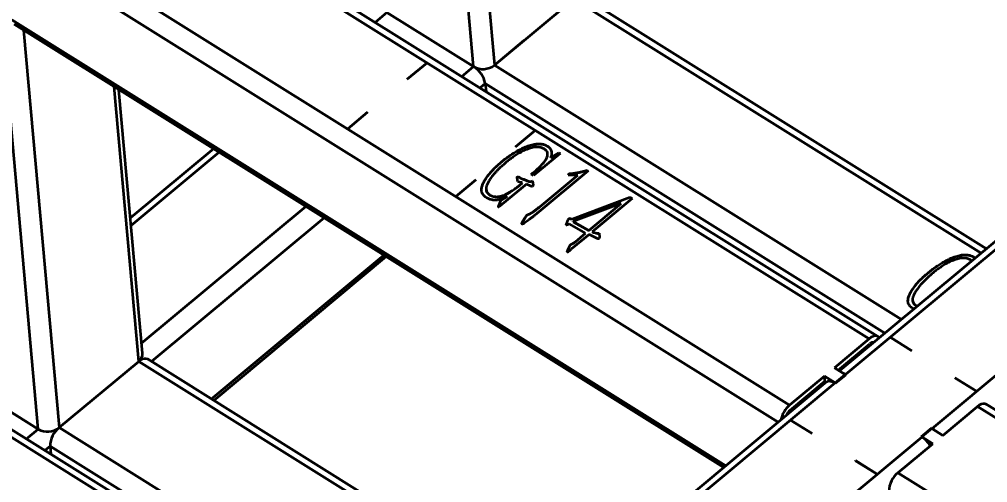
# Model space of a CAD drawing. Header units: millimetres. Extents: x 0 to 14850, y 0 to 10716.
# Drawn here: x 7693 to 9884, y 6711 to 7758 of the extents above; entities that cross this region are included whole.
import ezdxf

# ---------------------------------------------------------------- set-up
doc = ezdxf.new("R2010")
doc.units = ezdxf.units.MM
doc.header["$LTSCALE"] = 50
doc.layers.add('迈迪拼图', color=7, linetype='Continuous', lineweight=0)
doc.styles.add('SLDTEXTSTYLE4', font='SIMSUN.TTC')
doc.dimstyles.new('SLDDIMSTYLE0', dxfattribs={"dimtxt": 175, "dimasz": 175, "dimexe": 0, "dimexo": 0.0625, "dimgap": 43.75, "dimtad": 2, "dimlfac": 0.3, "dimrnd": 1e-09, "dimzin": 12, "dimdsep": 46, "dimtxsty": 'SLDTEXTSTYLE4', "dimsah": 1, "dimcen": 0.09, "dimadec": 0, "dimazin": 3, "dimtfac": 1, "dimtdec": 3, "dimtofl": 0, "dimtmove": 0, "dimatfit": 3, "dimfxl": 0, "dimfrac": 2, "dimtolj": 1, "dimtzin": 12, "dimarcsym": 0})

# ---------------------------------------------------------------- blocks, each defined once
blk = doc.blocks.new('_D')
at = {"layer": '迈迪拼图'}
for p, q in [((2446.4, 6897.1), (1201.3, 5860.7)), ((1235, 5888.8), (7482.3, 1989.1)), ((8693.7, 2997.4), (7448.5, 1961))]:
    blk.add_line(p, q, dxfattribs=at)
for points in [[(1235, 5888.8), (1349.4, 5785.7), (1377.9, 5831.4)], [(7482.3, 1989.1), (7367.9, 2092.3), (7339.4, 2046.6)]]:
    blk.add_solid(points, dxfattribs=at)
at = {"layer": '迈迪拼图', "insert": (4293.7, 4219.6), "char_height": 175, "attachment_point": 1, "rotation": 328.0268, "style": 'SLDTEXTSTYLE4'}
blk.add_mtext('2550', dxfattribs=at)

msp = doc.modelspace()

# ---------------------------------------------------------------- linework, layer by layer
at = {"color": 8, "linetype": 'Continuous', "lineweight": 35}
for p, q in [((8720.837, 7651.504), (8640.329, 8551.673)), ((8687.45, 8553.861), (8767.846, 7654.946)), ((9410.327, 6848.009), (7659.997, 7940.601)), ((9869.074, 7229.827), (8947.925, 7804.827)), ((7676.41, 7757.082), (9291.364, 6748.995)), ((8524.844, 7773.847), (8498.253, 7751.715)), ((7702.642, 7734.2), (7783.038, 6835.285)), ((7736.029, 6831.843), (7655.521, 7732.012)), ((8694.246, 7629.372), (8720.837, 7651.504)), ((8767.846, 7654.946), (9688.995, 7079.946)), ((7963.117, 6985.166), (7907.567, 7606.282)), ((8747.388, 7613.271), (8735.667, 7603.517)), ((9651.615, 7048.834), (8747.388, 7613.271)), ((8145.254, 7457.912), (7946.003, 7292.074)), ((7969.766, 7026.383), (8341.247, 7335.569)), ((8382.669, 7309.714), (7992.147, 6984.68)), ((8127.524, 6900.175), (8518.045, 7225.209)), ((9624.171, 7025.993), (9621.665, 7027.557)), ((8884.267, 6410.166), (7963.117, 6985.166)), ((9502.023, 6928.967), (9505.208, 6926.979)), ((9486.518, 6911.423), (9483.333, 6913.411)), ((7709.438, 6809.711), (7736.029, 6831.843)), ((7783.038, 6835.285), (8704.187, 6260.285)), ((7762.58, 6793.61), (7750.859, 6783.855)), ((8666.807, 6229.173), (7762.58, 6793.61))]:
    msp.add_line(p, q, dxfattribs=at)
at = {"color": 7, "linetype": 'Continuous', "lineweight": 35}
for p, q in [((9616.141, 7036.272), (7860.535, 8132.157)), ((9635.843, 7041.608), (7880.237, 8137.494)), ((7680.455, 7982.276), (9436.062, 6886.391)), ((8767.846, 7654.946), (8947.925, 7804.827)), ((8880.396, 7748.605), (8947.712, 7804.632)), ((9881.182, 7239.905), (8956.187, 7817.305)), ((8720.837, 7651.504), (8524.844, 7773.847)), ((7681.27, 7747.541), (9286.896, 6745.276)), ((8880.384, 7748.613), (8880.396, 7748.605)), ((8768.083, 7655.126), (8835.399, 7711.153)), ((8835.378, 7711.136), (8835.376, 7711.152)), ((8835.399, 7711.153), (8835.387, 7711.161)), ((10403.587, 7674.705), (9549.002, 6963.429)), ((10422.859, 7672.024), (9562.306, 6955.781)), ((8615.605, 7660.499), (8570.799, 7623.207)), ((8570.823, 7623.191), (8615.629, 7660.484)), ((8615.629, 7660.484), (8615.605, 7660.499)), ((8615.608, 7660.466), (8615.605, 7660.499)), ((8768.071, 7655.134), (8768.083, 7655.126)), ((8570.799, 7623.207), (8570.823, 7623.191)), ((8747.388, 7613.271), (8749.005, 7595.191)), ((7971.819, 7003.428), (7918.513, 7599.449)), ((8480.782, 7548.285), (8435.976, 7510.993)), ((8436, 7510.977), (8480.806, 7548.27)), ((8480.806, 7548.27), (8480.782, 7548.285)), ((8480.785, 7548.252), (8480.782, 7548.285)), ((9758.299, 6833.438), (10618.852, 7549.681)), ((8435.976, 7510.993), (8436, 7510.977)), ((8860.596, 7507.57), (8815.79, 7470.278)), ((8815.815, 7470.263), (8860.621, 7507.555)), ((8860.621, 7507.555), (8860.596, 7507.57)), ((8860.599, 7507.537), (8860.596, 7507.57)), ((8887.974, 7471.822), (8887.954, 7472.052)), ((8132.401, 7465.935), (7944.445, 7309.498)), ((8805.537, 7452.07), (8805.516, 7452.299)), ((8815.79, 7470.278), (8815.815, 7470.263)), ((8916.422, 7454.899), (8856.767, 7405.248)), ((8895.048, 7445.486), (8913.546, 7456.694)), ((8896.653, 7449.614), (8895.048, 7445.486)), ((8895.068, 7445.256), (8913.567, 7456.465)), ((8913.546, 7456.694), (8916.422, 7454.899)), ((8913.567, 7456.465), (8913.546, 7456.694)), ((8913.567, 7456.465), (8916.273, 7454.775)), ((8895.068, 7445.256), (8895.048, 7445.486)), ((8856.767, 7405.248), (8851.498, 7408.205)), ((8980.207, 7415.748), (8863.03, 7318.583)), ((8870.426, 7334.821), (8956.942, 7406.518)), ((8870.447, 7334.592), (8956.962, 7406.288)), ((8934.566, 7406.043), (8937.359, 7409.763)), ((8956.942, 7406.518), (8934.566, 7406.043)), ((8934.762, 7406.047), (8937.379, 7409.534)), ((8937.379, 7409.534), (8937.359, 7409.763)), ((8956.962, 7406.288), (8956.942, 7406.518)), ((8969.845, 7415.138), (8977.58, 7417.388)), ((8969.866, 7414.908), (8969.845, 7415.138)), ((8969.866, 7414.908), (8977.601, 7417.158)), ((8977.58, 7417.388), (8980.207, 7415.748)), ((8977.601, 7417.158), (8977.58, 7417.388)), ((8977.601, 7417.158), (8980.058, 7415.624)), ((8725.773, 7395.356), (8680.967, 7358.064)), ((8680.992, 7358.049), (8725.797, 7395.341)), ((8725.797, 7395.341), (8725.773, 7395.356)), ((8725.776, 7395.323), (8725.773, 7395.356)), ((8840.346, 7385.997), (8785.518, 7340.364)), ((8820.665, 7390.919), (8819.664, 7399.857)), ((8824.845, 7390.21), (8820.665, 7390.919)), ((8822.549, 7402.569), (8828.3, 7398.98)), ((8822.57, 7402.34), (8822.549, 7402.569)), ((8822.57, 7402.34), (8828.321, 7398.75)), ((8825.006, 7383.363), (8831.875, 7388.719)), ((8825.026, 7383.134), (8825.006, 7383.363)), ((8825.026, 7383.134), (8831.896, 7388.49)), ((8828.3, 7398.98), (8834.382, 7396.751)), ((8828.321, 7398.75), (8828.3, 7398.98)), ((8828.321, 7398.75), (8834.402, 7396.522)), ((8831.896, 7388.49), (8831.875, 7388.719)), ((8834.382, 7396.751), (8841.738, 7393.774)), ((8834.402, 7396.522), (8834.382, 7396.751)), ((8834.402, 7396.522), (8841.759, 7393.545)), ((8850.774, 7381.388), (8840.346, 7385.997)), ((8841.759, 7393.545), (8841.738, 7393.774)), ((8850.592, 7392.095), (8854.266, 7393.033)), ((8850.613, 7391.866), (8850.592, 7392.095)), ((8850.613, 7391.866), (8854.286, 7392.803)), ((8854.266, 7393.033), (8855.468, 7383.589)), ((8854.286, 7392.803), (8854.266, 7393.033)), ((8854.286, 7392.803), (8855.488, 7383.359)), ((8756.303, 7362.232), (8756.283, 7362.461)), ((8852.67, 7380.537), (8850.774, 7381.388)), ((8680.967, 7358.064), (8680.992, 7358.049)), ((8778.659, 7339.515), (8780.322, 7342.657)), ((8778.679, 7339.285), (8778.659, 7339.515)), ((8778.679, 7339.285), (8780.343, 7342.428)), ((8780.322, 7342.657), (8781.908, 7347.131)), ((8780.343, 7342.428), (8780.322, 7342.657)), ((8780.343, 7342.428), (8781.928, 7346.901)), ((8781.928, 7346.901), (8781.908, 7347.131)), ((8783.995, 7350.626), (8786.926, 7351.979)), ((8784.015, 7350.396), (8783.995, 7350.626)), ((8784.015, 7350.396), (8786.946, 7351.75)), ((8786.926, 7351.979), (8796.271, 7357.69)), ((8786.946, 7351.75), (8786.926, 7351.979)), ((8786.946, 7351.75), (8796.292, 7357.46)), ((8796.292, 7357.46), (8796.271, 7357.69)), ((8944.376, 7307.283), (9074.704, 7356.761)), ((8944.396, 7307.053), (9074.725, 7356.532)), ((9055.004, 7342.122), (8946.551, 7301.079)), ((8981.911, 7281.287), (9055.004, 7342.122)), ((8981.932, 7281.058), (9055.024, 7341.893)), ((9079.958, 7353.482), (8989.252, 7277.987)), ((9055.024, 7341.893), (9055.004, 7342.122)), ((9074.704, 7356.761), (9079.958, 7353.482)), ((9074.725, 7356.532), (9074.704, 7356.761)), ((9074.725, 7356.532), (9079.809, 7353.358)), ((8651.035, 6221.947), (6895.429, 7317.832)), ((8870.447, 7334.592), (8870.426, 7334.821)), ((8631.333, 6216.61), (6875.727, 7312.495)), ((8830.938, 7298.852), (8832.637, 7301.973)), ((8830.959, 7298.623), (8830.938, 7298.852)), ((8830.959, 7298.623), (8832.657, 7301.743)), ((8832.637, 7301.973), (8837.9, 7310.231)), ((8832.657, 7301.743), (8832.637, 7301.973)), ((8832.657, 7301.743), (8837.921, 7310.002)), ((8837.921, 7310.002), (8837.9, 7310.231)), ((8930.943, 7295.43), (8934.781, 7305.243)), ((8930.963, 7295.201), (8934.802, 7305.014)), ((8934.802, 7305.014), (8934.781, 7305.243)), ((8938.071, 7308.653), (8940.412, 7307.81)), ((8938.091, 7308.424), (8938.071, 7308.653)), ((8938.091, 7308.424), (8940.432, 7307.58)), ((8940.412, 7307.81), (8944.376, 7307.283)), ((8940.432, 7307.58), (8940.412, 7307.81)), ((8940.432, 7307.58), (8944.396, 7307.053)), ((8944.396, 7307.053), (8944.376, 7307.283)), ((8946.551, 7301.079), (8981.911, 7281.287)), ((8946.572, 7300.85), (8946.551, 7301.079)), ((8946.572, 7300.85), (8981.932, 7281.058)), ((8930.963, 7295.201), (8930.943, 7295.43)), ((8938.833, 7295.018), (8933.161, 7293.761)), ((8974.389, 7275.388), (8938.833, 7295.018)), ((8951.285, 7255.796), (8974.389, 7275.388)), ((8951.305, 7255.567), (8974.41, 7275.159)), ((8974.41, 7275.159), (8974.389, 7275.388)), ((8981.932, 7281.058), (8981.911, 7281.287)), ((8989.273, 7277.758), (8989.252, 7277.987)), ((8992.09, 7276.833), (8997.013, 7275.708)), ((8992.111, 7276.604), (8992.09, 7276.833)), ((8992.111, 7276.604), (8997.033, 7275.479)), ((8997.033, 7275.479), (8997.013, 7275.708)), ((9002.131, 7274.746), (9005.104, 7274.79)), ((9002.152, 7274.517), (9002.131, 7274.746)), ((9002.152, 7274.517), (9005.113, 7274.561)), ((9005.104, 7274.79), (9005.453, 7265.309)), ((8982.207, 7272.123), (8942.775, 7239.303)), ((8951.305, 7255.567), (8951.285, 7255.796)), ((9000.759, 7263.108), (8982.207, 7272.123)), ((8934.382, 7237.178), (8936.196, 7241.842)), ((8934.403, 7236.949), (8934.382, 7237.178)), ((8934.403, 7236.949), (8936.216, 7241.613)), ((8936.196, 7241.842), (8938.055, 7245.147)), ((8936.216, 7241.613), (8936.196, 7241.842)), ((8936.216, 7241.613), (8938.075, 7244.918)), ((8938.075, 7244.918), (8938.055, 7245.147)), ((8132.8, 6896.882), (8523.321, 7221.915)), ((9848.153, 7212.414), (9847.036, 7213.556)), ((9852.849, 7221.186), (9855.692, 7218.688)), ((9852.869, 7220.957), (9852.849, 7221.186)), ((9852.869, 7220.957), (9855.568, 7218.586)), ((9770.432, 7201.204), (9770.411, 7201.434)), ((9721.178, 7111.596), (9724.685, 7109.651)), ((9721.198, 7111.366), (9721.178, 7111.596)), ((9721.198, 7111.366), (9724.528, 7109.52)), ((9616.141, 7036.272), (9537.356, 6970.699)), ((9663.406, 7039.57), (9663.384, 7039.552)), ((9663.384, 7039.552), (9712.149, 7009.111)), ((9712.172, 7009.13), (9663.406, 7039.57)), ((9663.409, 7039.536), (9663.406, 7039.57)), ((9545.817, 6965.417), (9617.167, 7024.802)), ((8896.374, 6420.243), (7982.82, 6990.503)), ((9712.149, 7009.111), (9712.172, 7009.13)), ((7783.038, 6835.285), (7963.117, 6985.166)), ((9561.855, 6955.406), (9537.356, 6970.699)), ((7736.029, 6831.843), (7540.036, 6954.185)), ((9514.846, 6951.964), (9436.062, 6886.391)), ((9514.846, 6951.964), (9539.346, 6936.671)), ((9515.872, 6940.494), (9514.846, 6951.964)), ((9539.346, 6936.671), (9561.855, 6955.406)), ((9540.12, 6935.531), (9563.531, 6955.016)), ((9562.004, 6953.745), (9561.855, 6955.406)), ((9563.531, 6955.016), (9562.306, 6955.781)), ((9810.144, 6947.974), (9810.121, 6947.955)), ((9810.121, 6947.955), (9858.887, 6917.515)), ((9858.909, 6917.534), (9810.144, 6947.974)), ((9810.147, 6947.939), (9810.144, 6947.974)), ((9519.623, 6938.977), (8564.194, 6143.768)), ((9538.895, 6936.296), (8577.498, 6136.119)), ((9437.088, 6874.921), (9515.872, 6940.494)), ((9515.872, 6940.494), (9519.057, 6938.506)), ((9538.895, 6936.296), (9540.12, 6935.531)), ((9539.408, 6935.976), (9539.346, 6936.671)), ((9858.887, 6917.515), (9858.909, 6917.534)), ((9782.347, 6817.77), (9861.132, 6883.343)), ((11616.983, 5787.305), (9861.132, 6883.343)), ((11636.686, 5792.642), (9880.834, 6888.68)), ((7662.508, 6877.719), (7735.773, 6831.986)), ((9438.307, 6852.219), (9438.285, 6852.2)), ((9438.285, 6852.2), (9487.05, 6821.76)), ((9487.073, 6821.779), (9438.307, 6852.219)), ((9438.31, 6852.184), (9438.307, 6852.219)), ((7735.773, 6831.986), (7735.784, 6831.996)), ((8773.491, 6013.776), (9734.888, 6813.953)), ((9487.05, 6821.76), (9487.073, 6821.779)), ((9757.074, 6834.203), (9733.663, 6814.718)), ((9733.663, 6814.718), (9734.888, 6813.953)), ((9757.848, 6833.063), (9735.338, 6814.328)), ((9735.338, 6814.328), (9759.838, 6799.035)), ((9735.401, 6813.629), (9735.338, 6814.328)), ((9758.299, 6833.438), (9757.074, 6834.203)), ((9757.222, 6832.542), (9757.074, 6834.203)), ((9782.347, 6817.77), (9757.848, 6833.063)), ((7762.58, 6793.61), (7764.197, 6775.53)), ((9681.053, 6733.462), (9759.838, 6799.035)), ((9585.045, 6760.623), (9585.022, 6760.604)), ((9585.022, 6760.604), (9633.788, 6730.164)), ((9633.81, 6730.182), (9585.045, 6760.623)), ((9585.048, 6760.588), (9585.045, 6760.623)), ((9633.788, 6730.164), (9633.81, 6730.182)), ((9681.053, 6733.462), (11436.904, 5637.424))]:
    msp.add_line(p, q, dxfattribs=at)
at = {"color": 7, "linetype": 'Continuous', "lineweight": 35, "flags": 128}
for points in [[(9638.941, 7038.285), (9638.204, 7039.42), (9635.769, 7041.654), (9632.659, 7042.801), (9628.993, 7042.814), (9624.911, 7041.695), (9620.572, 7039.486), (9616.141, 7036.272)], [(7963.117, 6985.166), (7967.548, 6988.38), (7971.888, 6990.589), (7975.969, 6991.708), (7979.635, 6991.695), (7982.745, 6990.548), (7982.82, 6990.503)], [(9562.306, 6955.781), (9558.47, 6957.904), (9556.385, 6958.821)], [(9519.623, 6938.977), (9519.831, 6939.144), (9522.079, 6940.358), (9524.799, 6940.898), (9527.922, 6940.75), (9531.371, 6939.917), (9535.06, 6938.42), (9538.895, 6936.296)], [(9861.132, 6883.343), (9865.563, 6886.558), (9869.902, 6888.767), (9873.984, 6889.886), (9877.65, 6889.872), (9880.76, 6888.726), (9880.834, 6888.68)], [(9764.343, 6829.009), (9762.185, 6830.741), (9758.299, 6833.438)]]:
    msp.add_lwpolyline(points, dxfattribs=at)
at = {"color": 7, "linetype": 'Continuous', "lineweight": 35}
for centre, radius, start, end in [((8741.767, 7688.386), 42.407, 240.426112, 307.950004), ((8690.136, 7601.848), 58.38, 11.283682, 58.272588), ((9624.3, 7018.54), 9.492, 77.518519, 138.721875), ((7950.39, 7002.434), 21.452, 306.390451, 2.65515), ((9474.9, 6840.558), 60.075, 130.277976, 168.240458), ((9457.455, 6851.342), 31.158, 130.819744, 157.470445), ((7756.959, 6868.725), 42.407, 240.426112, 307.950004), ((7818.217, 6792.156), 55.657, 129.203712, 178.503406), ((9699.61, 6759.902), 64.545, 32.247354, 56.867864), ((9716.232, 6690.334), 55.657, 129.203712, 178.503406)]:
    msp.add_arc(centre, radius, start, end, dxfattribs=at)
for points, knots in [([(8805.516, 7452.299), (8808.531, 7454.257), (8814.745, 7458.292), (8823.081, 7462.961), (8830.156, 7466.558), (8835.659, 7469.089), (8841.339, 7471.317), (8847.031, 7473.302), (8852.544, 7474.981), (8857.764, 7476.18), (8862.58, 7476.871), (8866.965, 7477.096), (8870.858, 7476.954), (8874.272, 7476.72), (8877.17, 7476.257), (8880.382, 7475.468), (8883.974, 7474.072), (8886.601, 7472.739), (8887.954, 7472.052)], [0, 0, 0, 0, 0.1268755, 0.26150967, 0.33022947, 0.39832941, 0.46635617, 0.53369075, 0.59775723, 0.65546735, 0.70742019, 0.75440679, 0.79664377, 0.83377544, 0.86579922, 0.89355325, 0.94516293, 1, 1, 1, 1]), ([(8805.537, 7452.07), (8808.552, 7454.028), (8814.766, 7458.063), (8823.101, 7462.732), (8830.176, 7466.328), (8835.679, 7468.86), (8841.36, 7471.088), (8847.051, 7473.072), (8852.564, 7474.752), (8857.784, 7475.95), (8862.601, 7476.642), (8866.985, 7476.867), (8870.879, 7476.725), (8874.293, 7476.49), (8877.191, 7476.028), (8880.403, 7475.239), (8883.994, 7473.843), (8886.621, 7472.509), (8887.974, 7471.822)], [0, 0, 0, 0, 0.1268755, 0.26150967, 0.33022947, 0.39832941, 0.46635617, 0.53369075, 0.59775723, 0.65546735, 0.70742019, 0.75440679, 0.79664377, 0.83377544, 0.86579922, 0.89355325, 0.94516293, 1, 1, 1, 1]), ([(8887.954, 7472.052), (8888.722, 7471.551), (8890.22, 7470.575), (8892.097, 7468.898), (8893.685, 7467.152), (8895.419, 7464.662), (8896.755, 7461.147), (8897.242, 7457.446), (8897.115, 7454.517), (8897.105, 7452.597), (8896.922, 7450.998), (8896.736, 7450.04), (8896.653, 7449.614)], [0, 0, 0, 0, 0.093570541, 0.182514298, 0.2690925, 0.354304607, 0.528460138, 0.715000031, 0.806270016, 0.883544557, 0.94813655, 1, 1, 1, 1]), ([(8887.974, 7471.822), (8890.106, 7470.204), (8894.371, 7466.965), (8896.624, 7462.338), (8896.785, 7459.872), (8896.797, 7459.695)], [0, 0, 0, 0, 0.48111254, 0.96263411, 1, 1, 1, 1]), ([(8752.647, 7353.851), (8751, 7354.777), (8747.715, 7356.624), (8743.943, 7360.209), (8741.101, 7364.107), (8739.55, 7367.602), (8738.924, 7370.55), (8738.755, 7372.959), (8738.921, 7375.564), (8739.427, 7378.372), (8740.254, 7381.383), (8741.424, 7384.639), (8742.91, 7388.142), (8744.815, 7391.869), (8746.951, 7395.785), (8749.581, 7399.819), (8752.523, 7403.97), (8756.876, 7409.525), (8762.479, 7416.129), (8769.764, 7423.464), (8777.455, 7430.537), (8785.857, 7437.73), (8795.167, 7445.151), (8802.015, 7449.881), (8805.516, 7452.299)], [0, 0, 0, 0, 0.040300197, 0.080355891, 0.119472297, 0.157357046, 0.17675854, 0.19754225, 0.220121374, 0.244249418, 0.270491775, 0.298956081, 0.330403965, 0.364107911, 0.40024635, 0.437627321, 0.477386243, 0.51863216, 0.599479353, 0.673497094, 0.746928922, 0.826930218, 0.911502085, 1, 1, 1, 1]), ([(8738.884, 7371.591), (8739.012, 7373.975), (8739.313, 7379.579), (8742.93, 7388.197), (8747.866, 7397.328), (8756.319, 7408.978), (8768.825, 7422.762), (8786.109, 7438.14), (8799.061, 7447.427), (8805.537, 7452.07)], [0, 0, 0, 0, 0.07598051, 0.17860646, 0.2812826, 0.38397374, 0.58926835, 0.79465037, 1, 1, 1, 1]), ([(8882.141, 7464.421), (8881.014, 7465.124), (8878.826, 7466.487), (8875.096, 7468.037), (8871.141, 7469.054), (8866.953, 7469.652), (8862.44, 7469.68), (8857.594, 7469.163), (8852.414, 7468.044), (8846.977, 7466.459), (8841.45, 7464.47), (8835.967, 7462.264), (8830.735, 7459.752), (8824.111, 7456.185), (8816.395, 7451.568), (8808.072, 7445.7), (8800.321, 7439.839), (8795.447, 7435.83), (8793.017, 7433.83)], [0, 0, 0, 0, 0.04295326, 0.0833737, 0.12325754, 0.16289483, 0.20439474, 0.24981156, 0.29920065, 0.35380566, 0.41125391, 0.46874835, 0.52579884, 0.58290836, 0.69435175, 0.79876645, 0.89966587, 1, 1, 1, 1]), ([(8851.498, 7408.205), (8856.532, 7412.382), (8866.6, 7420.736), (8877.732, 7432.056), (8885.171, 7441.692), (8888.29, 7448.459), (8888.302, 7452.644), (8888.307, 7454.129)], [0, 0, 0, 0, 0.3055083, 0.61096709, 0.76360374, 0.91617318, 1, 1, 1, 1]), ([(8851.518, 7407.975), (8856.553, 7412.153), (8866.621, 7420.507), (8877.752, 7431.827), (8885.191, 7441.462), (8888.31, 7448.23), (8888.323, 7452.415), (8888.327, 7453.899)], [0, 0, 0, 0, 0.3055083, 0.61096709, 0.76360374, 0.91617318, 1, 1, 1, 1]), ([(8888.354, 7454.975), (8888.356, 7455.007), (8888.465, 7456.833), (8886.597, 7460.343), (8883.627, 7463.061), (8882.141, 7464.421)], [0, 0, 0, 0, 0.00886263, 0.50387299, 1, 1, 1, 1]), ([(8793.017, 7433.83), (8789.873, 7431.135), (8783.359, 7425.553), (8775.851, 7418.127), (8769.988, 7411.989), (8765.988, 7407.48), (8762.436, 7403.144), (8759.424, 7398.98), (8756.858, 7395.059), (8754.557, 7391.505), (8752.803, 7388.256), (8751.387, 7385.334), (8750.392, 7382.647), (8749.575, 7380.157), (8749.272, 7377.801), (8749.158, 7374.949), (8749.549, 7371.696), (8750.847, 7368.172), (8753.022, 7365.025), (8755.175, 7363.332), (8756.283, 7362.461)], [0, 0, 0, 0, 0.12772602, 0.26455709, 0.33323675, 0.39828192, 0.45892292, 0.51622175, 0.56913463, 0.61693323, 0.65912117, 0.6964719, 0.73007193, 0.76120722, 0.79039145, 0.81747753, 0.86728566, 0.91198502, 0.95473253, 1, 1, 1, 1]), ([(8937.359, 7409.763), (8939.333, 7409.932), (8943.034, 7410.248), (8948.168, 7410.818), (8952.513, 7411.408), (8957.336, 7412.18), (8963.027, 7413.457), (8967.511, 7414.562), (8969.845, 7415.138)], [0, 0, 0, 0, 0.17951863, 0.33651508, 0.46799888, 0.57712739, 0.77982118, 1, 1, 1, 1]), ([(8937.379, 7409.534), (8939.354, 7409.702), (8943.054, 7410.018), (8948.188, 7410.589), (8952.533, 7411.179), (8957.356, 7411.95), (8963.047, 7413.228), (8967.531, 7414.333), (8969.866, 7414.908)], [0, 0, 0, 0, 0.17951863, 0.33651508, 0.46799888, 0.57712739, 0.77982118, 1, 1, 1, 1]), ([(8756.283, 7362.461), (8757.38, 7361.733), (8759.596, 7360.261), (8763.644, 7358.701), (8768.127, 7357.633), (8773.108, 7357.39), (8778.489, 7357.8), (8784.142, 7359.085), (8789.931, 7361.015), (8795.585, 7363.612), (8801.027, 7366.637), (8806.197, 7369.894), (8811.034, 7373.189), (8815.705, 7376.415), (8820.325, 7379.789), (8823.397, 7382.135), (8825.006, 7383.363)], [0, 0, 0, 0, 0.05592847, 0.11296138, 0.1707908, 0.23088314, 0.29540561, 0.36708307, 0.44344252, 0.52330691, 0.60529322, 0.68746741, 0.76684431, 0.84135464, 0.91689275, 1, 1, 1, 1]), ([(8819.664, 7399.857), (8819.516, 7400.364), (8819.293, 7401.127), (8819.619, 7402.193), (8820.405, 7402.503), (8821.023, 7402.743), (8821.783, 7402.751), (8822.267, 7402.636), (8822.549, 7402.569)], [0, 0, 0, 0, 0.350483884, 0.527084311, 0.647079827, 0.750783168, 0.854774176, 1, 1, 1, 1]), ([(8819.475, 7400.686), (8819.461, 7400.746), (8819.408, 7400.975), (8819.47, 7401.376), (8819.655, 7401.92), (8820.33, 7402.246), (8821.033, 7402.524), (8821.844, 7402.513), (8822.328, 7402.398), (8822.57, 7402.34)], [0, 0, 0, 0, 0.05326978, 0.20253411, 0.34798941, 0.50864708, 0.67302888, 0.83636909, 1, 1, 1, 1]), ([(8831.875, 7388.719), (8831.035, 7388.92), (8829.523, 7389.28), (8827.482, 7389.675), (8825.995, 7390.007), (8825.169, 7390.153), (8824.845, 7390.21)], [0, 0, 0, 0, 0.36279874, 0.65247481, 0.86399134, 1, 1, 1, 1]), ([(8841.738, 7393.774), (8842.245, 7393.553), (8843.577, 7392.972), (8845.95, 7392.41), (8848.398, 7391.838), (8849.976, 7392.023), (8850.592, 7392.095)], [0, 0, 0, 0, 0.1914671, 0.50341413, 0.80585116, 1, 1, 1, 1]), ([(8841.759, 7393.545), (8842.265, 7393.324), (8843.598, 7392.742), (8845.971, 7392.181), (8848.418, 7391.609), (8849.996, 7391.793), (8850.613, 7391.866)], [0, 0, 0, 0, 0.1914671, 0.50341413, 0.80585116, 1, 1, 1, 1]), ([(8855.468, 7383.589), (8855.438, 7383.169), (8855.381, 7382.37), (8854.558, 7381.396), (8853.677, 7380.666), (8852.952, 7380.573), (8852.67, 7380.537)], [0, 0, 0, 0, 0.31628752, 0.60162371, 0.84553076, 1, 1, 1, 1]), ([(8749.337, 7374.391), (8749.326, 7374.28), (8749.105, 7371.934), (8750.674, 7367.318), (8754.428, 7363.926), (8756.303, 7362.232)], [0, 0, 0, 0, 0.02429166, 0.51262625, 1, 1, 1, 1]), ([(8756.303, 7362.232), (8757.401, 7361.503), (8759.617, 7360.032), (8763.665, 7358.471), (8768.148, 7357.403), (8773.129, 7357.161), (8778.51, 7357.571), (8784.162, 7358.856), (8789.952, 7360.786), (8795.606, 7363.382), (8801.048, 7366.408), (8806.218, 7369.664), (8811.055, 7372.96), (8815.726, 7376.185), (8820.345, 7379.56), (8823.417, 7381.905), (8825.026, 7383.134)], [0, 0, 0, 0, 0.05592847, 0.11296138, 0.1707908, 0.23088314, 0.29540561, 0.36708307, 0.44344252, 0.52330691, 0.60529322, 0.68746741, 0.76684431, 0.84135464, 0.91689275, 1, 1, 1, 1]), ([(8796.271, 7357.69), (8795.319, 7357.322), (8793.029, 7356.44), (8789.245, 7354.695), (8784.383, 7352.809), (8779.756, 7351.229), (8775.638, 7350.167), (8772.293, 7349.736), (8768.84, 7349.644), (8765.325, 7349.858), (8761.846, 7350.37), (8758.546, 7351.256), (8755.415, 7352.353), (8753.567, 7353.353), (8752.647, 7353.851)], [0, 0, 0, 0, 0.06693089, 0.16089457, 0.27731136, 0.40883181, 0.47853247, 0.54952248, 0.62185095, 0.69747018, 0.77465183, 0.84958552, 0.92512198, 1, 1, 1, 1]), ([(8785.518, 7340.364), (8784.891, 7339.836), (8783.713, 7338.846), (8782.029, 7337.507), (8780.608, 7336.378), (8779.482, 7335.478), (8778.565, 7334.797), (8777.93, 7334.421), (8777.516, 7334.076), (8776.882, 7334.28), (8777.519, 7335.488), (8777.636, 7336.752), (8778.038, 7338.296), (8778.487, 7339.177), (8778.659, 7339.515)], [0, 0, 0, 0, 0.146232105, 0.274840223, 0.380762448, 0.466521785, 0.532267764, 0.575424496, 0.601747047, 0.609719918, 0.677559634, 0.79996333, 0.923195136, 1, 1, 1, 1]), ([(8781.908, 7347.131), (8782.131, 7347.84), (8782.525, 7349.095), (8783.55, 7350.162), (8783.995, 7350.626)], [0, 0, 0, 0, 0.56577634, 1, 1, 1, 1]), ([(8781.928, 7346.901), (8782.151, 7347.611), (8782.545, 7348.865), (8783.57, 7349.933), (8784.015, 7350.396)], [0, 0, 0, 0, 0.56577634, 1, 1, 1, 1]), ([(8777.201, 7334.613), (8777.238, 7334.712), (8777.399, 7335.142), (8777.785, 7336.712), (8778.29, 7338.165), (8778.679, 7339.285)], [0, 0, 0, 0, 0.06392027, 0.27786225, 1, 1, 1, 1]), ([(8863.03, 7318.583), (8861.947, 7317.723), (8859.871, 7316.074), (8856.974, 7313.669), (8854.251, 7311.553), (8851.894, 7309.603), (8849.74, 7307.923), (8847.848, 7306.477), (8846.303, 7305.206), (8843.749, 7303.3), (8840.178, 7300.734), (8836.43, 7298.082), (8833.542, 7296.4), (8832.111, 7295.638), (8830.747, 7295.258), (8830.378, 7295.629), (8830.229, 7295.78)], [0, 0, 0, 0, 0.10365948, 0.19875551, 0.28425641, 0.3611906, 0.42960333, 0.48840567, 0.53863312, 0.58035654, 0.7249894, 0.86256368, 0.92018947, 0.96040834, 0.98393802, 1, 1, 1, 1]), ([(8837.9, 7310.231), (8838.333, 7311.05), (8839.08, 7312.465), (8840.156, 7314.256), (8840.912, 7315.401), (8841.68, 7316.208), (8843.034, 7316.608), (8844.709, 7317.414), (8846.971, 7318.372), (8849.464, 7319.606), (8852.076, 7321.019), (8854.782, 7322.604), (8857.568, 7324.553), (8860.166, 7326.416), (8862.516, 7328.342), (8864.784, 7330.172), (8867.49, 7332.362), (8869.397, 7333.959), (8870.426, 7334.821)], [0, 0, 0, 0, 0.076319, 0.1319609, 0.16936546, 0.18699139, 0.21449282, 0.25835662, 0.31399851, 0.3785449, 0.44759003, 0.51804054, 0.59610817, 0.68946766, 0.74640372, 0.8178283, 0.90167214, 1, 1, 1, 1]), ([(8837.921, 7310.002), (8838.353, 7310.82), (8839.101, 7312.236), (8840.177, 7314.027), (8840.932, 7315.172), (8841.701, 7315.978), (8843.055, 7316.379), (8844.73, 7317.185), (8846.991, 7318.142), (8849.484, 7319.377), (8852.096, 7320.789), (8854.803, 7322.375), (8857.588, 7324.323), (8860.186, 7326.186), (8862.536, 7328.112), (8864.804, 7329.943), (8867.511, 7332.133), (8869.418, 7333.73), (8870.447, 7334.592)], [0, 0, 0, 0, 0.076319, 0.1319609, 0.16936546, 0.18699139, 0.21449282, 0.25835662, 0.31399851, 0.3785449, 0.44759003, 0.51804054, 0.59610817, 0.68946766, 0.74640372, 0.8178283, 0.90167214, 1, 1, 1, 1]), ([(8830.229, 7295.78), (8830.214, 7295.837), (8830.148, 7296.086), (8830.033, 7296.641), (8830.167, 7297.654), (8830.645, 7298.397), (8830.938, 7298.852)], [0, 0, 0, 0, 0.05542297, 0.24418679, 0.53682845, 1, 1, 1, 1]), ([(8830.245, 7296.693), (8830.228, 7296.898), (8830.174, 7297.57), (8830.637, 7298.191), (8830.959, 7298.623)], [0, 0, 0, 0, 0.30543292, 1, 1, 1, 1]), ([(8934.781, 7305.243), (8935.081, 7305.777), (8935.582, 7306.667), (8936.451, 7307.723), (8937.293, 7308.321), (8937.832, 7308.551), (8938.071, 7308.653)], [0, 0, 0, 0, 0.40785458, 0.68087326, 0.85869491, 1, 1, 1, 1]), ([(8934.802, 7305.014), (8935.102, 7305.547), (8935.603, 7306.438), (8936.472, 7307.494), (8937.313, 7308.092), (8937.852, 7308.322), (8938.091, 7308.424)], [0, 0, 0, 0, 0.40785458, 0.68087326, 0.85869491, 1, 1, 1, 1]), ([(8933.161, 7293.761), (8932.654, 7293.563), (8931.907, 7293.271), (8930.58, 7293.404), (8930.577, 7294.416), (8930.799, 7295.032), (8930.943, 7295.43)], [0, 0, 0, 0, 0.32424808, 0.47766102, 0.66302131, 1, 1, 1, 1]), ([(8930.623, 7293.633), (8930.621, 7293.726), (8930.614, 7293.983), (8930.721, 7294.51), (8930.87, 7294.936), (8930.963, 7295.201)], [0, 0, 0, 0, 0.17702757, 0.48754206, 1, 1, 1, 1]), ([(8989.252, 7277.987), (8989.733, 7277.687), (8990.57, 7277.164), (8991.636, 7276.932), (8992.09, 7276.833)], [0, 0, 0, 0, 0.57430941, 1, 1, 1, 1]), ([(8989.273, 7277.758), (8989.754, 7277.457), (8990.591, 7276.935), (8991.657, 7276.703), (8992.111, 7276.604)], [0, 0, 0, 0, 0.57430941, 1, 1, 1, 1]), ([(8997.013, 7275.708), (8997.635, 7275.551), (8998.745, 7275.271), (9000.234, 7274.961), (9001.315, 7274.764), (9001.913, 7274.751), (9002.131, 7274.746)], [0, 0, 0, 0, 0.373786884, 0.66626326, 0.878328797, 1, 1, 1, 1]), ([(8997.033, 7275.479), (8997.656, 7275.322), (8998.765, 7275.042), (9000.255, 7274.732), (9001.335, 7274.534), (9001.934, 7274.521), (9002.152, 7274.517)], [0, 0, 0, 0, 0.373786884, 0.66626326, 0.878328797, 1, 1, 1, 1]), ([(8938.055, 7245.147), (8938.242, 7245.567), (8938.577, 7246.315), (8939.09, 7247.315), (8939.473, 7248.073), (8940.088, 7248.858), (8941.566, 7249.766), (8943.786, 7250.946), (8946.239, 7252.194), (8948.288, 7253.409), (8949.816, 7254.623), (8950.784, 7255.397), (8951.285, 7255.796)], [0, 0, 0, 0, 0.09078736, 0.16201328, 0.21920311, 0.25657427, 0.34482815, 0.50010948, 0.66601973, 0.78731309, 0.89003657, 1, 1, 1, 1]), ([(8938.075, 7244.918), (8938.263, 7245.337), (8938.598, 7246.086), (8939.11, 7247.085), (8939.493, 7247.843), (8940.108, 7248.628), (8941.587, 7249.537), (8943.807, 7250.717), (8946.259, 7251.965), (8948.308, 7253.18), (8949.836, 7254.394), (8950.804, 7255.167), (8951.305, 7255.567)], [0, 0, 0, 0, 0.09078736, 0.16201328, 0.21920311, 0.25657427, 0.34482815, 0.50010948, 0.66601973, 0.78731309, 0.89003657, 1, 1, 1, 1]), ([(9005.453, 7265.309), (9005.408, 7264.784), (9005.334, 7263.934), (9004.613, 7262.883), (9003.663, 7262.427), (9002.688, 7262.279), (9001.672, 7262.543), (9001.093, 7262.901), (9000.759, 7263.108)], [0, 0, 0, 0, 0.27931684, 0.45232447, 0.588938, 0.69545859, 0.82441086, 1, 1, 1, 1]), ([(8933.01, 7232.572), (8932.918, 7232.788), (8932.643, 7233.44), (8933.2, 7234.658), (8933.583, 7235.994), (8934.145, 7236.827), (8934.382, 7237.178)], [0, 0, 0, 0, 0.14295113, 0.43093132, 0.76018596, 1, 1, 1, 1]), ([(8932.911, 7233.463), (8932.903, 7233.521), (8932.835, 7234.027), (8933.527, 7235.211), (8934.072, 7236.293), (8934.403, 7236.949)], [0, 0, 0, 0, 0.04930797, 0.42368145, 1, 1, 1, 1]), ([(8942.775, 7239.303), (8942.654, 7239.204), (8942.249, 7238.871), (8941.458, 7238.13), (8940.128, 7237.012), (8938.561, 7235.552), (8936.858, 7234.182), (8935.506, 7233.039), (8934.542, 7232.42), (8933.795, 7232.057), (8933.206, 7232.235), (8933.069, 7232.471), (8933.01, 7232.572)], [0, 0, 0, 0, 0.03759345, 0.12651638, 0.26667908, 0.45818591, 0.65298831, 0.79315101, 0.88305366, 0.92434851, 0.96757793, 1, 1, 1, 1]), ([(9847.036, 7213.556), (9845.909, 7214.259), (9843.721, 7215.622), (9839.991, 7217.172), (9836.035, 7218.189), (9831.848, 7218.787), (9827.335, 7218.815), (9822.489, 7218.298), (9817.309, 7217.178), (9811.872, 7215.594), (9806.345, 7213.605), (9800.862, 7211.398), (9795.63, 7208.886), (9789.006, 7205.32), (9781.29, 7200.703), (9772.967, 7194.835), (9765.216, 7188.974), (9760.342, 7184.964), (9757.912, 7182.965)], [0, 0, 0, 0, 0.04295326, 0.0833737, 0.12325754, 0.16289483, 0.20439474, 0.24981156, 0.29920065, 0.35380566, 0.41125391, 0.46874835, 0.52579884, 0.58290836, 0.69435175, 0.79876645, 0.89966587, 1, 1, 1, 1]), ([(9770.411, 7201.434), (9773.426, 7203.392), (9779.64, 7207.427), (9787.976, 7212.096), (9795.051, 7215.692), (9800.553, 7218.224), (9806.234, 7220.452), (9811.926, 7222.436), (9817.439, 7224.116), (9822.659, 7225.314), (9827.475, 7226.006), (9831.86, 7226.231), (9835.753, 7226.089), (9839.167, 7225.854), (9842.065, 7225.392), (9845.277, 7224.603), (9848.868, 7223.207), (9851.495, 7221.873), (9852.849, 7221.186)], [0, 0, 0, 0, 0.1268755, 0.26150967, 0.33022947, 0.39832941, 0.46635617, 0.53369075, 0.59775723, 0.65546735, 0.70742019, 0.75440679, 0.79664377, 0.83377544, 0.86579922, 0.89355325, 0.94516293, 1, 1, 1, 1]), ([(9770.432, 7201.204), (9773.447, 7203.162), (9779.661, 7207.198), (9787.996, 7211.866), (9795.071, 7215.463), (9800.574, 7217.995), (9806.254, 7220.222), (9811.946, 7222.207), (9817.459, 7223.887), (9822.679, 7225.085), (9827.495, 7225.776), (9831.88, 7226.002), (9835.774, 7225.86), (9839.188, 7225.625), (9842.086, 7225.162), (9845.298, 7224.373), (9848.889, 7222.978), (9851.516, 7221.644), (9852.869, 7220.957)], [0, 0, 0, 0, 0.1268755, 0.26150967, 0.33022947, 0.39832941, 0.46635617, 0.53369075, 0.59775723, 0.65546735, 0.70742019, 0.75440679, 0.79664377, 0.83377544, 0.86579922, 0.89355325, 0.94516293, 1, 1, 1, 1]), ([(9717.542, 7102.986), (9715.895, 7103.912), (9712.61, 7105.758), (9708.838, 7109.343), (9705.996, 7113.241), (9704.445, 7116.737), (9703.818, 7119.685), (9703.649, 7122.094), (9703.816, 7124.699), (9704.321, 7127.507), (9705.148, 7130.518), (9706.319, 7133.774), (9707.805, 7137.277), (9709.71, 7141.003), (9711.846, 7144.92), (9714.476, 7148.954), (9717.418, 7153.105), (9721.771, 7158.659), (9727.374, 7165.263), (9734.659, 7172.598), (9742.35, 7179.671), (9750.752, 7186.865), (9760.062, 7194.286), (9766.91, 7199.015), (9770.411, 7201.434)], [0, 0, 0, 0, 0.0403002, 0.08035589, 0.1194723, 0.15735705, 0.17675854, 0.19754225, 0.22012137, 0.24424942, 0.27049177, 0.29895608, 0.33040396, 0.36410791, 0.40024635, 0.43762732, 0.47738624, 0.51863216, 0.59947935, 0.67349709, 0.74692892, 0.82693022, 0.91150208, 1, 1, 1, 1]), ([(9703.778, 7120.725), (9703.907, 7123.109), (9704.208, 7128.713), (9707.825, 7137.332), (9712.761, 7146.463), (9721.214, 7158.112), (9733.72, 7171.897), (9751.004, 7187.274), (9763.956, 7196.561), (9770.432, 7201.204)], [0, 0, 0, 0, 0.07598051, 0.17860646, 0.2812826, 0.38397374, 0.58926835, 0.79465037, 1, 1, 1, 1]), ([(9757.912, 7182.965), (9754.768, 7180.27), (9748.254, 7174.687), (9740.746, 7167.262), (9734.883, 7161.124), (9730.883, 7156.615), (9727.331, 7152.279), (9724.319, 7148.115), (9721.753, 7144.194), (9719.452, 7140.64), (9717.698, 7137.39), (9716.282, 7134.469), (9715.287, 7131.782), (9714.47, 7129.291), (9714.167, 7126.936), (9714.053, 7124.084), (9714.444, 7120.83), (9715.742, 7117.306), (9717.917, 7114.16), (9720.07, 7112.467), (9721.178, 7111.596)], [0, 0, 0, 0, 0.12772602, 0.26455709, 0.33323675, 0.39828192, 0.45892292, 0.51622175, 0.56913463, 0.61693323, 0.65912117, 0.6964719, 0.73007193, 0.76120722, 0.79039145, 0.81747753, 0.86728566, 0.91198502, 0.95473253, 1, 1, 1, 1]), ([(9714.232, 7123.525), (9714.221, 7123.414), (9714, 7121.068), (9715.569, 7116.453), (9719.323, 7113.061), (9721.198, 7111.366)], [0, 0, 0, 0, 0.02429166, 0.51262625, 1, 1, 1, 1])]:
    msp.add_open_spline(points, degree=3, knots=knots, dxfattribs=at)

# ---------------------------------------------------------------- dimensions: what is measured, and where the dimension line sits
at = {"layer": '迈迪拼图'}
dim = msp.add_linear_dim(base=(7482.296, 1989.144), p1=(2480.198, 6925.187), p2=(8727.471, 3025.511), angle=328.02675, dimstyle='SLDDIMSTYLE0', dxfattribs=at)
dim.commit()
dim.dimension.update_dxf_attribs({"geometry": '_D', "text_midpoint": (4358.659, 3938.982), "dimtype": 160})

doc.saveas('drawing.dxf')
